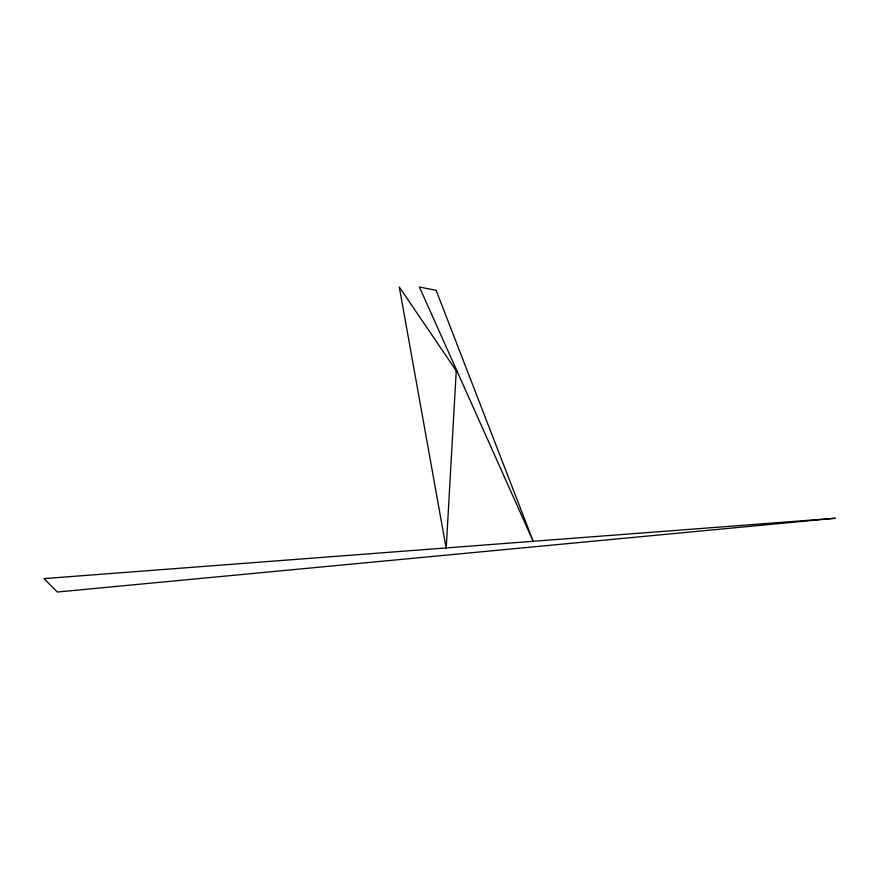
<?xml version="1.0" encoding="UTF-8"?>
<svg xmlns="http://www.w3.org/2000/svg" width="879" height="879" viewBox="0 0 879 879"><rect width="100%" height="100%" fill="white"/><g stroke="black" fill="none" stroke-linecap="round" stroke-linejoin="round"><path stroke-width="1.32" d="M456.256 370.784L446.202 548.441L399.275 286.983L456.256 370.784L456.772 370.553M835.05 518.269L57.355 592.017L43.95 578.613L835.05 518.269M436.149 290.334L419.382 286.983L533.355 541.739L436.149 290.334"/></g></svg>
